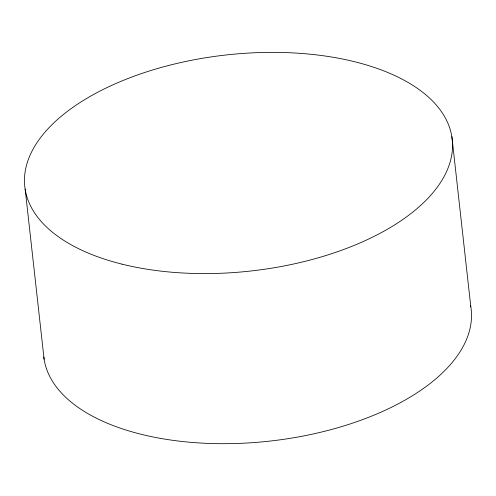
<?xml version="1.0" encoding="UTF-8"?>
<svg xmlns="http://www.w3.org/2000/svg" width="496" height="496" viewBox="0 0 496 496"><rect width="100%" height="100%" fill="white"/><g stroke="black" fill="none" stroke-linecap="round" stroke-linejoin="round"><path stroke-width="0.74" d="M451.893 136.71L470.828 306.881M25.172 189.119L44.107 359.29M470.574 305.406A215.004 108.717 -6.3 0 1 273.569 440.665A215.004 108.717 -6.3 0 1 43.809 357.07M121.997 264.145A215.004 108.717 -6.3 0 0 452.265 150.964A215.004 108.717 -6.3 0 0 141.329 73.637A215.004 108.717 -6.3 0 0 121.997 264.145"/></g></svg>
